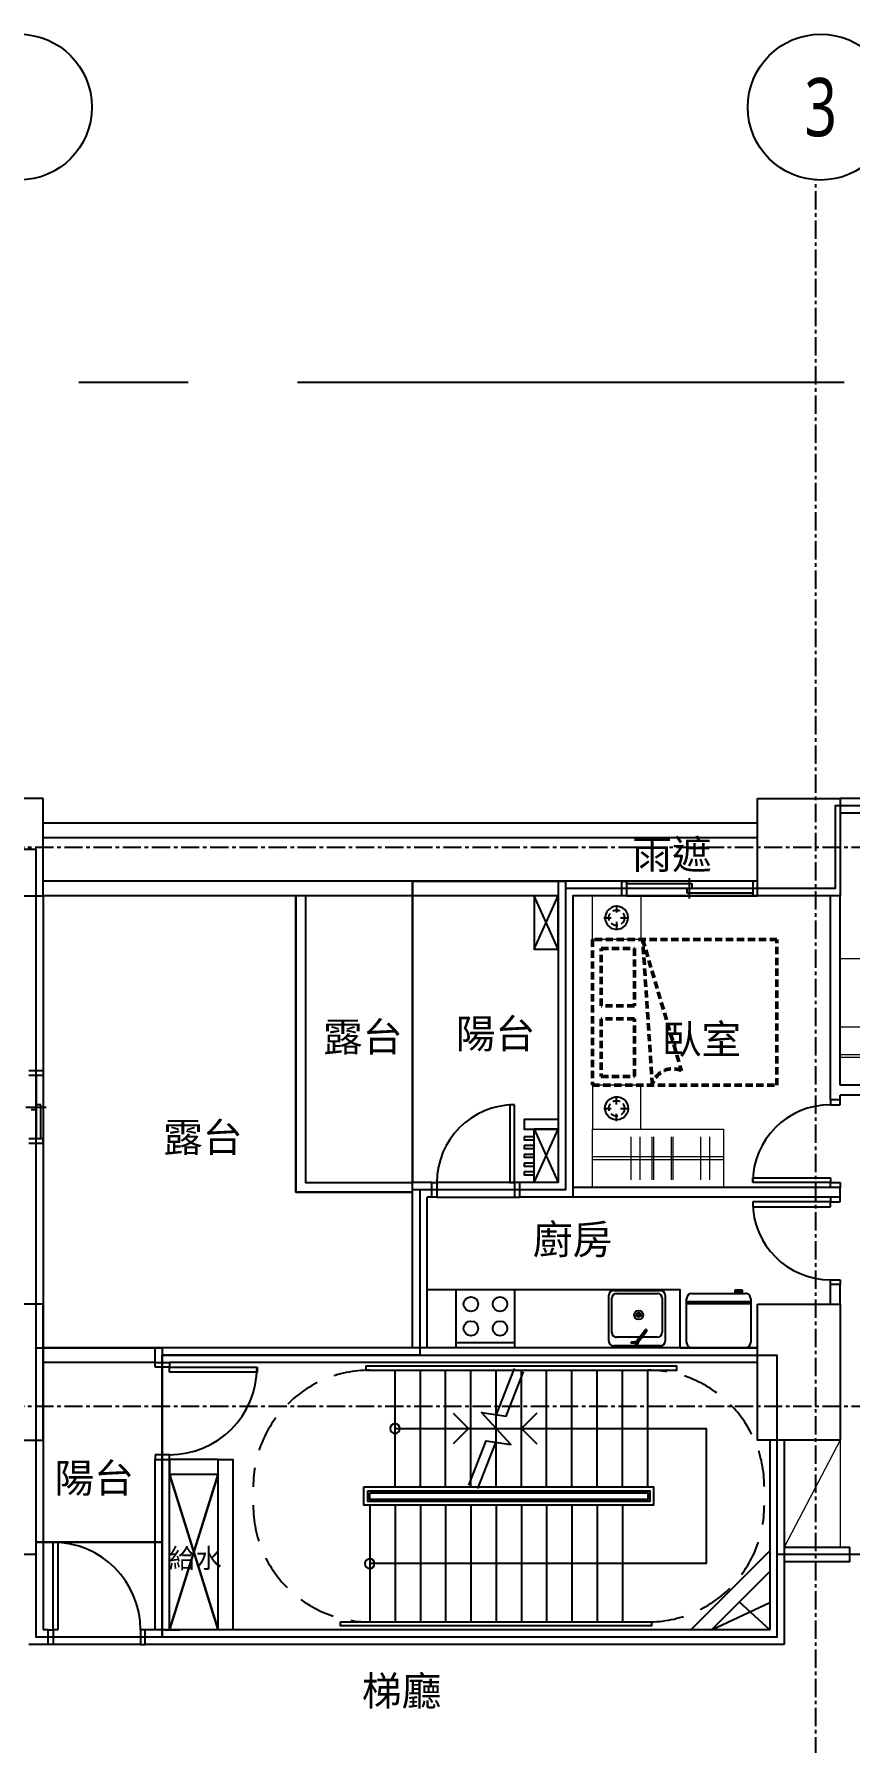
# Model space of a CAD drawing. Header units: millimetres. Extents: x -3377 to 119122, y -22007 to 15479.
# Drawn here: x 41051 to 41891, y 13603 to 15361 of the extents above; entities that cross this region are included whole.
import ezdxf
from ezdxf.enums import TextEntityAlignment as Align

# ---------------------------------------------------------------- set-up
doc = ezdxf.new("R2010")
doc.units = ezdxf.units.MM
doc.header["$LTSCALE"] = 150
doc.header["$MEASUREMENT"] = 0
for name, pattern in [('11', [0.15, 0.1, -0.05]), ('CENTER', [2, 1.25, -0.25, 0.25, -0.25]), ('HIDDEN', [0.375, 0.25, -0.125])]:
    doc.linetypes.add(name, pattern=pattern)
doc.layers.get('0').update_dxf_attribs({"plot": 0})
for name, color, linetype, plot in [('AREA', 3, 'Continuous', False), ('FUNITURE', 9, 'Continuous', False), ('S-ARCH', 252, 'Continuous', False)]:
    doc.layers.add(name, color=color, linetype=linetype, plot=plot)
for name, color, linetype in [('ASSLN', 8, 'Continuous'), ('COL', 1, 'Continuous'), ('Col-Line', 8, 'CENTER'), ('Duct', 1, 'Continuous'), ('FIN', 5, 'Continuous'), ('FURN', 4, 'Continuous'), ('GRID', 5, 'CENTER'), ('OPEN', 4, 'Continuous'), ('OTHER', 4, 'Continuous'), ('STAIR', 4, 'Continuous'), ('TEXT', 2, 'Continuous'), ('WALL', 2, 'Continuous'), ('WALL2', 3, 'Continuous'), ('WALL3', 4, 'Continuous'), ('機電修改', 1, 'Continuous')]:
    doc.layers.add(name, color=color, linetype=linetype)
doc.styles.add('C1', font='', dxfattribs={"bigfont": 'japanese.shx'})
doc.styles.add('HH', font='')
doc.styles.get('C1').set_extended_font_data('微軟正黑體')
doc.styles.get('HH').set_extended_font_data('Microsoft JhengHei')

# ---------------------------------------------------------------- blocks, each defined once
blk = doc.blocks.new('A$C36C53BDF')
at = {"color": 252}
for p, q in [((-3407.06143, 870.86107), (-2672.06143, 870.86107)), ((-3407.06143, 855.86107), (-2672.06143, 855.86107)), ((-3277.06143, 200.86107), (-3227.06143, 40.86107)), ((-3227.06143, 200.86107), (-3277.06143, 40.86107)), ((-2719.56122, 40.86107), (-2659.56143, 68.79078)), ((-2659.56143, 40.86107), (-2690.83953, 69.58275))]:
    blk.add_line(p, q, dxfattribs=at)
at = {"color": 252, "linetype": 'HIDDEN'}
blk.add_line((-3407.06143, 130.86107), (-3292.06143, 130.86107), dxfattribs=at)
blk.add_lwpolyline([(-3027.06143, 795.86107), (-3027.06143, 500.86107)], dxfattribs=at)
at = {"color": 252}
blk.add_lwpolyline([(-2902.06143, 500.86107), (-2902.06143, 555.86107), (-2877.06143, 555.86107), (-2877.06143, 500.86107), (-2902.06143, 500.86107), (-2877.06143, 555.86107), (-2902.06143, 555.86107), (-2877.06143, 500.86107)], dxfattribs=at)
at = {"color": 252, "linetype": 'HIDDEN'}
for centre, start, end in [((-3071.06143, 187.86107), 90, 180), ((-2785.06143, 187.86107, 0.53677), 0, 90), ((-3071.06143, 168.86107, 0.53677), 180, 270), ((-2785.06143, 168.86107, 1.07354), 270, 0)]:
    blk.add_arc(centre, 120, start, end, dxfattribs=at)
at = {"layer": 'AREA', "color": 252}
blk.add_line((-3307.06143, 25.86107), (-3402.06143, 25.86107), dxfattribs=at)
blk.add_lwpolyline([(-1609.56143, -456.63893), (-1609.56143, 48.36107), (-1979.56143, 48.36107), (-1979.56143, 258.36107), (-1747.06143, 258.36107), (-1747.06143, 573.36107), (-1609.56143, 573.36107), (-1609.56143, 888.36107), (-2592.06143, 888.36107), (-2592.06143, 803.36107), (-2869.56143, 803.36107), (-2869.56143, 493.36107), (-3019.56143, 493.36107), (-3019.56143, 323.36107), (-3284.56143, 323.36107), (-3284.56143, 322.36107), (-3284.56143, 130.86107), (-3414.56143, 130.86107), (-3414.56143, 323.36107), (-3414.56143, 345.86107), (-3414.56143, 843.36107), (-3734.56144, 843.36107)], dxfattribs=at)
for points in [[(-2869.56143, 493.36107), (-3027.06143, 493.36107), (-3027.06143, 810.86107), (-2869.56143, 810.86107)], [(-3284.56143, 130.86107), (-3414.56143, 130.86107), (-3414.56143, 330.86107), (-3284.56143, 330.86107)], [(-3284.56143, 323.36107), (-2652.06143, 323.36107), (-2652.06143, 33.36107), (-3284.56143, 33.36107)], [(-3284.56143, 323.36107), (-2652.06143, 323.36107), (-2652.06143, 33.36107), (-3284.56143, 33.36107)], [(-3414.56143, 130.86107), (-3284.56143, 130.86107), (-3284.56143, 33.36107), (-3414.56143, 33.36107)], [(-3284.56143, 33.36107), (-3414.56143, 33.36107), (-3414.56143, 118.36107), (-3639.56143, 118.36107), (-3639.56143, -321.63893), (-3414.56143, -321.63893), (-3414.56143, -296.63893), (-3414.56143, -191.63893), (-3144.56143, -191.63893), (-2929.56143, -191.63893), (-2652.06143, -191.63893), (-2652.06143, -311.63893), (-2412.06143, -311.63893), (-2412.06143, 118.36107), (-2652.06143, 118.36107), (-2652.06143, 33.36107)]]:
    blk.add_lwpolyline(points, close=True, dxfattribs=at)
at = {"layer": 'ASSLN', "color": 252}
for points in [[(-2912.06143, 547.86107), (-2912.06143, 544.86107), (-2902.06143, 544.86107), (-2902.06143, 547.86107)], [(-2912.06143, 538.86107), (-2912.06143, 535.86107), (-2902.06143, 535.86107), (-2902.06143, 538.86107)], [(-2912.06143, 529.86107), (-2912.06143, 526.86107), (-2902.06143, 526.86107), (-2902.06143, 529.86107)], [(-2912.06143, 520.86107), (-2912.06143, 517.86107), (-2902.06143, 517.86107), (-2902.06143, 520.86107)], [(-2912.06143, 511.86107), (-2912.06143, 508.86107), (-2902.06143, 508.86107), (-2902.06143, 511.86107)]]:
    blk.add_lwpolyline(points, close=True, dxfattribs=at)
at = {"layer": 'COL', "color": 252}
for points in [[(-3407.06143, 895.86107), (-3492.06143, 895.86107), (-3492.06143, 795.86107), (-3407.06143, 795.86107)], [(-2672.06143, 895.86107), (-2587.06143, 895.86107), (-2587.06143, 795.86107), (-2672.06143, 795.86107)], [(-3407.06143, 375.86107), (-3492.06143, 375.86107), (-3492.06143, 235.86107), (-3407.06143, 235.86107)], [(-2672.06143, 375.86107), (-2587.06143, 375.86107), (-2587.06143, 235.86107), (-2672.06143, 235.86107)]]:
    blk.add_lwpolyline(points, close=True, dxfattribs=at)
at = {"layer": 'Col-Line', "color": 252, "linetype": 'ByBlock'}
for centre in [(-3432.06143, 1607.02051), (-2607.06143, 1607.02051)]:
    blk.add_circle(centre, 75, dxfattribs=at)
at = {"layer": 'Duct', "color": 252, "linetype": 'CENTER', "ltscale": 3}
blk.add_lwpolyline([(-6745.41025, -1520.6234), (-6745.39857, -263.40182), (-6745.41634, 1324.09069), (-937.16143, 1323.96107), (-937.68053, -263.48932), (-938.09514, -1520.6234), (-3919.88184, -1520.62051)], close=True, dxfattribs=at)
blk.add_lwpolyline([(-6745.41025, -1520.6234), (-6745.39857, -263.40182), (-6745.41634, 1324.09069), (-937.16143, 1323.96107), (-937.68053, -263.48932), (-938.09514, -1520.6234), (-3919.88184, -1520.62051)], close=True, dxfattribs=at)
at = {"layer": 'FIN', "color": 252}
for p, q in [((-2982.06144, 330.86107), (-2982.06143, 390.86107)), ((-2982.06143, 390.86107), (-2922.06143, 390.86106)), ((-2922.06143, 390.86106), (-2922.06144, 330.86106)), ((-2820.06143, 389.86295), (-2772.06143, 389.86294)), ((-2817.06143, 386.86295), (-2775.06143, 386.86294)), ((-2825.06144, 337.86295), (-2825.06143, 384.86295)), ((-2822.06144, 346.86295), (-2822.06143, 381.86295)), ((-2770.06143, 381.86294), (-2770.06144, 346.86294)), ((-2767.06143, 384.86294), (-2767.06144, 337.86294)), ((-2796.08671, 366.38191), (-2792.78172, 363.07693)), ((-2792.78172, 366.38191), (-2796.08671, 363.07693)), ((-2794.43422, 367.0664), (-2794.43422, 362.39244)), ((-2922.06144, 335.86106), (-2982.06144, 335.86107)), ((-2775.06144, 341.86294), (-2817.06144, 341.86295)), ((-2802.22077, 335.81605), (-2802.22077, 336.81605)), ((-2798.20227, 336.81605), (-2802.22077, 336.81605)), ((-2798.29211, 335.81605), (-2802.22077, 335.81605)), ((-2798.2779, 337.82285), (-2794.97291, 334.51786)), ((-2794.97291, 337.82285), (-2798.2779, 334.51786)), ((-2796.56524, 337.87324), (-2787.38724, 349.63787)), ((-2794.98834, 336.64304), (-2785.81034, 348.40767)), ((-2786.58682, 347.41236), (-2788.16372, 348.64256)), ((-2785.89702, 349.10945), (-2786.68547, 349.72455)), ((-2922.06144, 330.86106), (-2982.06144, 330.86107)), ((-2772.06144, 332.86294), (-2820.06144, 332.86295))]:
    blk.add_line(p, q, dxfattribs=at)
blk.add_lwpolyline([(-3012.06143, 390.86107), (-2752.06143, 390.86106), (-2752.06143, 330.86106), (-3012.06143, 330.86107)], close=True, dxfattribs=at)
for centre, radius in [((-2967.06144, 375.86107), 7.5), ((-2937.06144, 375.86106), 7.5), ((-2794.43422, 364.72942), 4.62673), ((-2967.06144, 350.86107), 7.5), ((-2937.06144, 350.86106), 7.5), ((-2794.43422, 364.72942), 2.33698), ((-2796.62541, 336.17036), 1.70394)]:
    blk.add_circle(centre, radius, dxfattribs=at)
for centre, radius, start, end in [((-2820.06143, 384.86295), 5, 89.99999516, 179.99999516), ((-2817.06143, 381.86295), 5, 89.99999516, 179.99999516), ((-2775.06143, 381.86294), 5, 359.99999516, 89.99999516), ((-2772.06143, 384.86294), 5, 359.99999516, 89.99999516), ((-2820.06144, 337.86295), 5, 179.99999516, 269.99999516), ((-2817.06144, 346.86295), 5, 179.99999516, 269.99999516), ((-2786.99302, 349.33032), 0.5, 52.04096176, 142.04096176), ((-2786.20456, 348.71522), 0.5, 322.04096176, 52.04096176), ((-2775.06144, 346.86294), 5, 269.99999516, 359.99999516), ((-2772.06144, 337.86294), 5, 269.99999516, 359.99999516)]:
    blk.add_arc(centre, radius, start, end, dxfattribs=at)
at = {"layer": 'FUNITURE', "color": 252, "linetype": '11', "ltscale": 0.5}
for p, q in [((-2817.06145, 786.20968), (-2817.06143, 777.14908)), ((-2817.06145, 786.20968), (-2817.06143, 777.14908)), ((-2830.12092, 773.14912), (-2821.06142, 773.1491)), ((-2817.06141, 769.14908), (-2817.06139, 760.08847)), ((-2817.06141, 769.14908), (-2817.06139, 760.08847)), ((-2813.06139, 773.14902), (-2804.00189, 773.14904)), ((-2813.06139, 773.14902), (-2804.00189, 773.14904)), ((-2817.06141, 581.13768), (-2817.06139, 590.19829)), ((-2817.06141, 581.13768), (-2817.06139, 590.19829)), ((-2830.12092, 577.13763), (-2821.06142, 577.13765)), ((-2817.06145, 564.07707), (-2817.06143, 573.13768)), ((-2817.06145, 564.07707), (-2817.06143, 573.13768)), ((-2813.06139, 577.13774), (-2804.00189, 577.13772)), ((-2813.06139, 577.13774), (-2804.00189, 577.13772))]:
    blk.add_line(p, q, dxfattribs=at)
at = {"layer": 'FUNITURE', "color": 252, "linetype": '11', "lineweight": 50, "ltscale": 0.5}
for p, q in [((-2780.27592, 601.23607), (-2790.27592, 750.86107)), ((-2790.27592, 750.86107), (-2750.27592, 615.86107))]:
    blk.add_line(p, q, dxfattribs=at)
at = {"layer": 'FUNITURE', "color": 252, "lineweight": 5, "ltscale": 0.5}
for p, q in [((-2442.06143, 632.36107), (-2587.06143, 632.36107)), ((-2442.06143, 629.36107), (-2587.06143, 629.36107)), ((-2707.06143, 527.36107), (-2842.06143, 527.36107)), ((-2707.06143, 524.36107), (-2842.06143, 524.36107))]:
    blk.add_line(p, q, dxfattribs=at)
at = {"layer": 'FUNITURE', "color": 252, "lineweight": 13, "ltscale": 0.5}
for p, q in [((-2802.06893, 503.78454), (-2802.06893, 547.9376)), ((-2792.91745, 503.78454), (-2792.91745, 547.9376)), ((-2780.93098, 547.9376), (-2780.93098, 503.78454)), ((-2778.88549, 503.78454), (-2778.88549, 547.9376)), ((-2760.93098, 547.9376), (-2760.93098, 503.78454)), ((-2758.88549, 503.78454), (-2758.88549, 547.9376)), ((-2730.37536, 503.78454), (-2730.37536, 547.9376)), ((-2721.22388, 503.78454), (-2721.22388, 547.9376))]:
    blk.add_line(p, q, dxfattribs=at)
at = {"layer": 'FUNITURE', "color": 252, "ltscale": 0.5}
for p, q in [((-2739.56144, 386.86106), (-2684.56144, 386.86107)), ((-2739.56144, 386.86106), (-2684.56144, 386.86107)), ((-2687.3855, 390.16107), (-2695.46013, 390.16106)), ((-2687.3855, 390.16107), (-2695.46013, 390.16106)), ((-2695.46013, 390.16106), (-2695.46013, 386.86106)), ((-2695.46013, 390.16106), (-2695.46013, 386.86106)), ((-2695.46013, 388.86106), (-2687.3855, 388.86107)), ((-2695.46013, 388.86106), (-2687.3855, 388.86107)), ((-2687.3855, 386.86107), (-2687.3855, 390.16107)), ((-2687.3855, 386.86107), (-2687.3855, 390.16107)), ((-2745.06143, 336.36106), (-2745.06144, 381.36106)), ((-2745.06143, 336.36106), (-2745.06144, 381.36106)), ((-2679.06144, 378.06107), (-2745.06144, 378.06106)), ((-2679.06144, 378.06107), (-2745.06144, 378.06106)), ((-2679.06144, 375.99927), (-2745.06144, 375.99926)), ((-2679.06144, 375.99927), (-2745.06144, 375.99926)), ((-2679.06144, 381.36107), (-2679.06143, 336.36107)), ((-2679.06144, 381.36107), (-2679.06143, 336.36107)), ((-2752.06143, 330.86106), (-2672.06143, 330.86107)), ((-2752.06143, 330.86106), (-2672.06143, 330.86107)), ((-2684.56143, 330.86107), (-2739.56143, 330.86106)), ((-2684.56143, 330.86107), (-2739.56143, 330.86106))]:
    blk.add_line(p, q, dxfattribs=at)
at = {"layer": 'FUNITURE', "color": 252, "lineweight": 5, "ltscale": 0.5}
for points in [[(-2842.06143, 750.86107), (-2842.06143, 795.86107), (-2792.06143, 795.86107), (-2792.06143, 750.86107), (-2842.06143, 750.86107), (-2842.06143, 750.86107)], [(-2587.06143, 730.86107), (-2587.06143, 660.86107), (-2527.06143, 660.86107), (-2527.06143, 730.86107), (-2587.06143, 730.86107), (-2587.06143, 730.86107)], [(-2842.06143, 600.86107), (-2842.06143, 555.86107), (-2792.06143, 555.86107), (-2792.06143, 600.86107), (-2842.06143, 600.86107), (-2842.06143, 600.86107)], [(-2587.06143, 235.86107), (-2587.06143, 125.86107), (-2644.56143, 125.86107), (-2644.56143, 235.86107), (-2587.06143, 235.86107), (-2644.56143, 125.86107)]]:
    blk.add_lwpolyline(points, dxfattribs=at)
at = {"layer": 'FUNITURE', "color": 252, "linetype": '11', "ltscale": 0.5}
for points in [[(-2817.05108, 785.01204), (-2819.98836, 784.64275), (-2822.74316, 783.55834), (-2825.14419, 781.82602), (-2827.04155, 779.55353), (-2828.3181, 776.88201), (-2828.89385, 773.97785), (-2828.73329, 771.02153), (-2827.84632, 768.19673), (-2826.28808, 765.67938), (-2824.15535, 763.62578), (-2821.58103, 762.16371), (-2818.72503, 761.38403), (-2815.76487, 761.3354), (-2812.88471, 762.02061), (-2810.26391, 763.39717), (-2808.0648, 765.37942), (-2806.42464, 767.84414), (-2805.44521, 770.63814), (-2805.18713, 773.5875), (-2805.66722, 776.50902), (-2806.85483, 779.22102), (-2808.67675, 781.55486), (-2811.01908, 783.36525), (-2813.73668, 784.53988), (-2816.66044, 785.00556), (-2817.05108, 785.01204)], [(-2817.05108, 565.27472), (-2819.98836, 565.64401), (-2822.74316, 566.72841), (-2825.14419, 568.46074), (-2827.04155, 570.73322), (-2828.3181, 573.40474), (-2828.89385, 576.30891), (-2828.73329, 579.26523), (-2827.84632, 582.09002), (-2826.28808, 584.60738), (-2824.15535, 586.66098), (-2821.58103, 588.12305), (-2818.72503, 588.90272), (-2815.76487, 588.95136), (-2812.88471, 588.26615), (-2810.26391, 586.88958), (-2808.0648, 584.90734), (-2806.42464, 582.44262), (-2805.44521, 579.64861), (-2805.18713, 576.69925), (-2805.66722, 573.77773), (-2806.85483, 571.06574), (-2808.67675, 568.7319), (-2811.01908, 566.92151), (-2813.73668, 565.74687), (-2816.66044, 565.2812), (-2817.05108, 565.27472)]]:
    blk.add_lwpolyline(points, close=True, dxfattribs=at)
at = {"layer": 'FUNITURE', "color": 252, "linetype": '11', "lineweight": 50, "ltscale": 0.5}
blk.add_lwpolyline([(-2842.06143, 750.86107), (-2842.06143, 600.86107), (-2652.06143, 600.86107), (-2652.06143, 750.86107), (-2842.06143, 750.86107)], dxfattribs=at)
for points in [[(-2833.07608, 741.6982), (-2798.67792, 741.6982), (-2798.67792, 682.52393), (-2833.07608, 682.52393)], [(-2833.07608, 610.02393), (-2798.67792, 610.02393), (-2798.67792, 669.1982), (-2833.07608, 669.1982)]]:
    blk.add_lwpolyline(points, close=True, dxfattribs=at)
at = {"layer": 'FUNITURE', "color": 252, "lineweight": 5, "ltscale": 0.5}
for points in [[(-2587.06143, 660.86107), (-2442.06143, 660.86107), (-2442.06143, 600.86107), (-2587.06143, 600.86107)], [(-2842.06143, 555.86107), (-2707.06143, 555.86107), (-2707.06143, 495.86107), (-2842.06143, 495.86107)]]:
    blk.add_lwpolyline(points, close=True, dxfattribs=at)
at = {"layer": 'FUNITURE', "color": 252, "linetype": '11', "ltscale": 0.5}
for centre in [(-2817.06142, 773.14908), (-2817.06142, 577.13768)]:
    blk.add_circle(centre, 8, dxfattribs=at)
at = {"layer": 'FUNITURE', "color": 252, "linetype": '11', "lineweight": 50, "ltscale": 0.5}
blk.add_arc((-2759.45383, 596.60581), 21.33071, 64.51547753, 167.46299041, dxfattribs=at)
at = {"layer": 'FUNITURE', "color": 252, "ltscale": 0.5}
for centre, start, end in [((-2739.56144, 381.36106), 90.00000484, 180.00000483), ((-2739.56144, 381.36106), 90.00000484, 180.00000483), ((-2684.56144, 381.36107), 0.00000483, 90.00000484), ((-2684.56144, 381.36107), 0.00000483, 90.00000484), ((-2739.56143, 336.36106), 180.00000483, 270.00000484), ((-2739.56143, 336.36106), 180.00000483, 270.00000484), ((-2684.56143, 336.36107), 270.00000484, 0.00000483), ((-2684.56143, 336.36107), 270.00000484, 0.00000483)]:
    blk.add_arc(centre, 5.5, start, end, dxfattribs=at)
at = {"layer": 'FURN', "color": 252}
for points in [[(-3027.06143, 490.86107), (-3147.06143, 490.86107), (-3147.06143, 795.86107)], [(-3147.06143, 795.86107), (-3147.06143, 490.86107), (-3027.06143, 490.86107)], [(-3137.06143, 795.86107), (-3137.06143, 500.86107), (-3027.06143, 500.86107)]]:
    blk.add_lwpolyline(points, dxfattribs=at)
at = {"layer": 'GRID', "color": 252, "ltscale": 0.1}
for p, q in [((-2612.06143, -1138.31489), (-2612.06143, 1532.02051)), ((-4885.30253, 845.86107), (-1093.57926, 845.86107)), ((-4885.30253, 270.86107), (-1093.57926, 270.86107))]:
    blk.add_line(p, q, dxfattribs=at)
at = {"layer": 'OPEN', "color": 252, "linetype": 'Continuous'}
for p, q in [((-2812.06143, 810.86107, 1.07354), (-2807.06143, 810.86107, 1.07354)), ((-2807.06143, 810.86107, 1.07354), (-2807.06143, 795.86107, 1.07354)), ((-2677.06143, 810.86107, 1.07354), (-2807.06143, 810.86107, 1.07354)), ((-2742.06143, 792.86107, 1.07354), (-2742.06143, 813.86107, 1.07354)), ((-2672.06143, 810.86107, 1.07354), (-2677.06143, 810.86107, 1.07354)), ((-2677.06143, 810.86107, 1.07354), (-2677.06143, 795.86107, 1.07354)), ((-2807.06143, 795.86107, 1.07354), (-2812.06143, 795.86107, 1.07354)), ((-2807.06143, 808.36107, 1.07354), (-2739.56143, 808.36107, 1.07354)), ((-2677.06143, 803.36107, 1.07354), (-2807.06143, 803.36107, 1.07354)), ((-2807.06143, 795.86107, 1.07354), (-2677.06143, 795.86107, 1.07354)), ((-2744.56143, 798.36107, 1.07354), (-2744.56143, 803.36107, 1.07354)), ((-2677.06143, 798.36107, 1.07354), (-2744.56143, 798.36107, 1.07354)), ((-2739.56143, 808.36107, 1.07354), (-2739.56143, 803.36107, 1.07354)), ((-2677.06143, 795.86107, 1.07354), (-2672.06143, 795.86107, 1.07354)), ((-3407.06143, 615.86107), (-3407.06143, 610.86107)), ((-3407.06143, 610.86107), (-3422.06143, 610.86107)), ((-3414.56143, 610.86107), (-3414.56143, 545.86107)), ((-3407.06143, 610.86107), (-3407.06143, 545.86107)), ((-3409.56143, 580.86107), (-3414.56143, 580.86107)), ((-3409.56143, 545.86107), (-3409.56143, 580.86107)), ((-2922.06143, 580.86107), (-2927.06143, 580.86107)), ((-2927.06143, 580.86107), (-2927.06143, 500.86107)), ((-2922.06143, 500.86107), (-2922.06143, 580.86107)), ((-2597.06143, 585.86107), (-2597.06143, 580.86107)), ((-2597.06143, 580.86107), (-2587.06143, 580.86107)), ((-2587.06143, 580.86107), (-2587.06143, 585.86107)), ((-3425.06143, 578.36107), (-3404.06143, 578.36107)), ((-3419.56143, 575.86107), (-3414.56143, 575.86107)), ((-3407.06143, 545.86107), (-3422.06143, 545.86107)), ((-3407.06143, 540.86107), (-3407.06143, 545.86107)), ((-3007.06143, 500.86107), (-3002.06143, 500.86107)), ((-3002.06143, 500.86107), (-3002.06143, 485.86107)), ((-2922.06143, 500.86107), (-3002.06143, 500.86107)), ((-2927.06143, 500.86107), (-2922.06143, 500.86107)), ((-2917.06143, 500.86107), (-2922.06143, 500.86107)), ((-2922.06143, 500.86107), (-2922.06143, 485.86107)), ((-2677.06143, 500.86107), (-2677.06143, 505.86107)), ((-2677.06143, 505.86107), (-2597.06143, 505.86107)), ((-2597.06143, 500.86107), (-2677.06143, 500.86107)), ((-2597.06143, 505.86107), (-2597.06143, 500.86107)), ((-2597.06143, 495.86107), (-2597.06143, 500.86107)), ((-2597.06143, 500.86107), (-2587.06143, 500.86107)), ((-2587.06143, 500.86107), (-2587.06143, 495.86107)), ((-3002.06143, 485.86107), (-3007.06143, 485.86107)), ((-3002.06143, 485.86107), (-2922.06143, 485.86107)), ((-2922.06143, 485.86107), (-2917.06143, 485.86107)), ((-2597.06143, 480.86107), (-2677.06143, 480.86107)), ((-2677.06143, 480.86107), (-2677.06143, 475.86107)), ((-2677.06143, 475.86107), (-2597.06143, 475.86107)), ((-2597.06143, 485.86107), (-2597.06143, 480.86107)), ((-2597.06143, 480.86107), (-2587.06143, 480.86107)), ((-2597.06143, 475.86107), (-2597.06143, 480.86107)), ((-2587.06143, 480.86107), (-2587.06143, 485.86107)), ((-2597.06143, 395.86107), (-2597.06143, 400.86107)), ((-2597.06143, 400.86107), (-2587.06143, 400.86107)), ((-2587.06143, 400.86107), (-2587.06143, 395.86107)), ((-3292.06143, 310.86107), (-3292.06143, 315.86107)), ((-3277.06143, 310.86107), (-3292.06143, 310.86107)), ((-3277.06143, 315.86107), (-3277.06143, 310.86107)), ((-3277.06143, 310.86107), (-3187.06143, 310.86107)), ((-3277.06143, 305.86107), (-3277.06143, 310.86107)), ((-3187.06143, 305.86107), (-3277.06143, 305.86107)), ((-3187.06143, 310.86107), (-3187.06143, 305.86107)), ((-3277.06143, 220.86107), (-3292.06143, 220.86107)), ((-3292.06143, 220.86107), (-3292.06143, 215.86107)), ((-3277.06143, 215.86107), (-3277.06143, 220.86107)), ((-3397.06143, 40.86107), (-3397.06143, 130.86107)), ((-3397.06143, 130.86107), (-3392.06143, 130.86107)), ((-3392.06143, 130.86107), (-3392.06143, 40.86107)), ((-3402.06143, 40.86107), (-3397.06143, 40.86107)), ((-3397.06143, 40.86107), (-3397.06143, 25.86107)), ((-3392.06143, 40.86107), (-3397.06143, 40.86107)), ((-3302.06143, 40.86107), (-3307.06143, 40.86107)), ((-3307.06143, 40.86107), (-3307.06143, 25.86107)), ((-3397.06143, 25.86107), (-3402.06143, 25.86107)), ((-3307.06143, 25.86107), (-3302.06143, 25.86107))]:
    blk.add_line(p, q, dxfattribs=at)
for centre, radius, start, end in [((-2922.06143, 500.86107), 80, 90, 180), ((-2597.06143, 500.86107), 80, 90, 180), ((-2597.06143, 480.86107), 80, 180, 270), ((-3277.06143, 310.86107), 90, 270, 0), ((-3397.06143, 40.86107), 90, 0, 90)]:
    blk.add_arc(centre, radius, start, end, dxfattribs=at)
at = {"layer": 'OTHER', "color": 252}
for p, q in [((-2922.35386, 309.69564), (-2940.86802, 262.14352)), ((-2959.76901, 186.0265), (-2941.25485, 233.57862))]:
    blk.add_line(p, q, dxfattribs=at)
blk.add_lwpolyline([(-2969.09071, 189.65585), (-2951.39315, 235.11059), (-2926.04739, 231.28066), (-2956.07548, 264.44148), (-2930.72972, 260.61155), (-2913.03216, 306.06628)], dxfattribs=at)
at = {"layer": 'STAIR', "color": 252}
for p, q in [((-3045.06143, 187.86107, -0.53677), (-3045.06143, 307.86107, -0.53677)), ((-3019.06143, 187.86107), (-3019.06143, 307.86107)), ((-2993.06143, 187.86107), (-2993.06143, 307.86107)), ((-2967.06143, 187.86107), (-2967.06143, 307.86107)), ((-2941.06143, 187.86107), (-2941.06143, 307.86107)), ((-2915.06143, 187.86107), (-2915.06143, 307.86107)), ((-2889.06143, 187.86107), (-2889.06143, 307.86107)), ((-2863.06143, 187.86107), (-2863.06143, 307.86107)), ((-2837.06143, 187.86107), (-2837.06143, 307.86107)), ((-2811.06143, 187.86107), (-2811.06143, 307.86107)), ((-2785.06143, 187.86107), (-2785.06143, 307.86107)), ((-3071.06143, 168.86107), (-3071.06143, 48.86107)), ((-3045.06143, 168.86107, 0.53677), (-3045.06143, 48.86107, 0.53677)), ((-3019.06143, 168.86107, 0.53677), (-3019.06143, 48.86107, 0.53677)), ((-2993.06143, 168.86107, 0.53677), (-2993.06143, 48.86107, 0.53677)), ((-2967.06143, 168.86107, 0.53677), (-2967.06143, 48.86107, 0.53677)), ((-2941.06143, 168.86107, 0.53677), (-2941.06143, 48.86107, 0.53677)), ((-2915.06143, 168.86107, 0.53677), (-2915.06143, 48.86107, 0.53677)), ((-2889.06143, 168.86107, 0.53677), (-2889.06143, 48.86107, 0.53677)), ((-2863.06143, 168.86107, 0.53677), (-2863.06143, 48.86107, 0.53677)), ((-2837.06143, 168.86107, 0.53677), (-2837.06143, 48.86107, 0.53677)), ((-2811.06143, 168.86107, 0.53677), (-2811.06143, 48.86107, 0.53677))]:
    blk.add_line(p, q, dxfattribs=at)
for points, elevation in [([(-3075.06143, 307.86107), (-2755.06143, 307.86107), (-2755.06143, 311.86107), (-3075.06143, 311.86107)], -0.53677), ([(-3101.06143, 48.86107), (-2781.06143, 48.86107), (-2781.06143, 44.86107), (-3101.06143, 44.86107)], 0.53677)]:
    blk.add_lwpolyline(points, close=True, dxfattribs=dict(at, elevation=elevation))
for points in [[(-2985.41326, 263.77097), (-2969.50336, 247.86107), (-2985.41326, 231.95116)], [(-2899.15153, 263.77097), (-2915.06143, 247.86107), (-2899.15153, 231.95116)], [(-3045.06143, 247.86107), (-3045.06143, 247.86107), (-2725.06143, 247.86107), (-2725.06143, 108.86107), (-3071.06143, 108.86107)], [(-3077.06143, 187.86107), (-2779.06143, 187.86107), (-2779.06143, 168.86107), (-3077.06143, 168.86107), (-3077.06143, 187.86107), (-3077.06143, 187.86107)]]:
    blk.add_lwpolyline(points, dxfattribs=at)
for points in [[(-3073.06143, 183.86107), (-2783.06143, 183.86107), (-2783.06143, 172.86107), (-3073.06143, 172.86107)], [(-3071.06143, 181.86107), (-2785.06143, 181.86107), (-2785.06143, 174.86107), (-3071.06143, 174.86107)]]:
    blk.add_lwpolyline(points, close=True, dxfattribs=at)
at = {"layer": 'TEXT', "color": 252, "extrusion": (0, 0, -1)}
for centre in [(-3045.06143, 247.86106), (-3071.06143, 108.86106)]:
    blk.add_ellipse(centre, major_axis=(-3.53671, 3.53671), ratio=1, start_param=0.7853981634, end_param=7.0685834706, dxfattribs=at)
at = {"layer": 'WALL', "color": 252}
for p, q in [((-1617.06143, 895.86107), (-2587.06143, 895.86107)), ((-1617.06143, 880.86107), (-2587.06143, 880.86107)), ((-2812.06143, 810.86107, 1.07354), (-2812.06143, 795.86107, 1.07354)), ((-2672.06143, 795.86107, 1.07354), (-2672.06143, 810.86107, 1.07354)), ((-3407.06143, 615.86107), (-3422.06143, 615.86107)), ((-3407.06143, 540.86107), (-3422.06143, 540.86107)), ((-3027.06143, 330.86107), (-3027.06143, 500.86107)), ((-3007.06143, 500.86107), (-3027.06143, 500.86107)), ((-3007.06143, 485.86107), (-3007.06143, 500.86107)), ((-2877.06143, 500.86107), (-2917.06143, 500.86107)), ((-2917.06143, 500.86107), (-2917.06143, 485.86107)), ((-3012.06143, 330.86107), (-3012.06143, 485.86107)), ((-3007.06143, 485.86107), (-3012.06143, 485.86107)), ((-2862.06143, 485.86107), (-2917.06143, 485.86107)), ((-2672.06143, 330.86107), (-3292.06143, 330.86107)), ((-3292.06143, 315.86107), (-3292.06143, 330.86107)), ((-3292.06143, 315.86107), (-3277.06143, 315.86107)), ((-2672.06143, 315.86107), (-3277.06143, 315.86107)), ((-3277.06143, 315.86107), (-3277.06143, 315.86107)), ((-2659.56143, 235.86107), (-2659.56143, 40.86107)), ((-2644.56143, 235.86107), (-2644.56143, 25.86107)), ((-3292.06143, 40.86107), (-3292.06143, 215.86107)), ((-3292.06143, 215.86107), (-3277.06143, 215.86107)), ((-3277.06143, 40.86107), (-3277.06143, 215.86107)), ((-2644.56143, 125.86107), (-2577.06143, 125.86107)), ((-2577.06143, 110.86107), (-2577.06143, 125.86107)), ((-2740.77442, 40.86107), (-2659.56143, 122.07405)), ((-2577.06143, 110.86107), (-2644.56143, 110.86107)), ((-2719.56122, 40.86107), (-2659.56143, 100.86085)), ((-3402.06143, 40.86107), (-3407.06143, 40.86107)), ((-3402.06143, 25.86107), (-3402.06143, 40.86107)), ((-2659.56143, 40.86107), (-3302.06143, 40.86107)), ((-3302.06143, 25.86107), (-3302.06143, 40.86107)), ((-3282.06143, 40.86107), (-3267.06143, 40.86107)), ((-3402.06143, 25.86107), (-3422.06143, 25.86107)), ((-2644.56143, 25.86107), (-3302.06143, 25.86107))]:
    blk.add_line(p, q, dxfattribs=at)
for points in [[(-2672.06143, 810.86107), (-2877.06143, 810.86107), (-2877.06143, 500.86107)], [(-3407.06143, 795.86107), (-3407.06143, 40.86107)], [(-2672.06143, 795.86107), (-2862.06143, 795.86107), (-2862.06143, 485.86107)], [(-3227.06143, 40.86101), (-3227.06143, 215.86107), (-3212.06143, 215.86107), (-3212.06143, 40.86107)]]:
    blk.add_lwpolyline(points, dxfattribs=at)
blk.add_lwpolyline([(-3227.06143, 215.86107), (-3277.06143, 215.86107), (-3277.06143, 200.86107), (-3227.06143, 200.86107)], close=True, dxfattribs=at)
at = {"layer": 'WALL2', "color": 252}
for p, q in [((-2597.06143, 585.86107), (-2597.06143, 795.86107)), ((-2587.06143, 600.86107), (-2587.06143, 795.86107)), ((-2432.06143, 600.86107), (-2587.06143, 600.86107)), ((-2587.06143, 585.86107), (-2597.06143, 585.86107)), ((-2432.06143, 590.86107), (-2587.06143, 590.86107)), ((-2587.06143, 585.86107), (-2587.06143, 590.86107)), ((-2597.06143, 495.86107), (-2862.06143, 495.86107)), ((-2587.06143, 495.86107), (-2597.06143, 495.86107)), ((-2587.06143, 485.86107), (-2587.06143, 495.86107)), ((-2597.06143, 485.86107), (-2862.06143, 485.86107)), ((-2587.06143, 485.86107), (-2597.06143, 485.86107)), ((-2597.06143, 375.86107), (-2597.06143, 395.86107)), ((-2587.06143, 395.86107), (-2597.06143, 395.86107)), ((-2587.06143, 375.86107), (-2587.06143, 395.86107))]:
    blk.add_line(p, q, dxfattribs=at)
blk.add_lwpolyline([(-2877.06143, 565.86107), (-2912.06143, 565.86107), (-2912.06143, 555.86107), (-2877.06143, 555.86107)], dxfattribs=at)
at = {"layer": 'WALL3', "color": 252}
for p, q in [((-3027.06143, 810.86107), (-3407.06143, 810.86107)), ((-2877.06143, 795.86107), (-3407.06143, 795.86107)), ((-3292.06143, 330.86107), (-3407.06143, 330.86107)), ((-3292.06143, 315.86107), (-3407.06143, 315.86107))]:
    blk.add_line(p, q, dxfattribs=at)
blk.add_lwpolyline([(-2877.06143, 810.86107), (-3027.06143, 810.86107), (-3027.06143, 500.86107)], dxfattribs=at)
at = {"layer": '機電修改', "color": 252}
for p, q in [((-2877.06143, 740.86107), (-2902.06143, 795.86107)), ((-2902.06143, 740.86107), (-2877.06143, 795.86107)), ((-3277.06143, 40.86107, 1.07354), (-3227.06143, 200.86107, 1.07354)), ((-3227.06143, 40.86101, 1.07354), (-3277.06143, 200.86107, 1.07354))]:
    blk.add_line(p, q, dxfattribs=at)
blk.add_lwpolyline([(-2877.06143, 740.86107), (-2877.06143, 795.86107), (-2902.06143, 795.86107), (-2902.06143, 740.86107), (-2877.06143, 740.86107)], dxfattribs=at)
at = {"layer": 'Col-Line', "color": 252, "style": 'C1', "width": 0.75}
blk.add_text('3', height=60, dxfattribs=at).set_placement((-2607.06143, 1607.02051), align=Align.MIDDLE)
at = {"layer": 'TEXT', "color": 252, "style": 'HH'}
for s, p in [('雨遮', (-2760.15694, 823.30707)), ('露台', (-3078.34233, 635.76679)), ('陽台', (-2941.73869, 639.02439)), ('臥室', (-2729.74506, 633.25008)), ('露台', (-3242.9327, 532.38088)), ('廚房', (-2862.40696, 427.36084)), ('陽台', (-3354.72929, 181.92769)), ('梯廳', (-3038.2959, -37.09268))]:
    blk.add_text(s, height=30, dxfattribs=at).set_placement(p, align=Align.CENTER)
blk.add_text('給水', height=20, dxfattribs=at).set_placement((-3277.879, 104.3966))
blk = doc.blocks.new('2021-1102')
blk.add_blockref('A$C36C53BDF', (32357.4, -1841.8))

msp = doc.modelspace()

# ---------------------------------------------------------------- block references
at = {"layer": 'S-ARCH'}
msp.add_blockref('2021-1102', (12110.4, 15520.27), dxfattribs=at)

doc.saveas('drawing.dxf')
